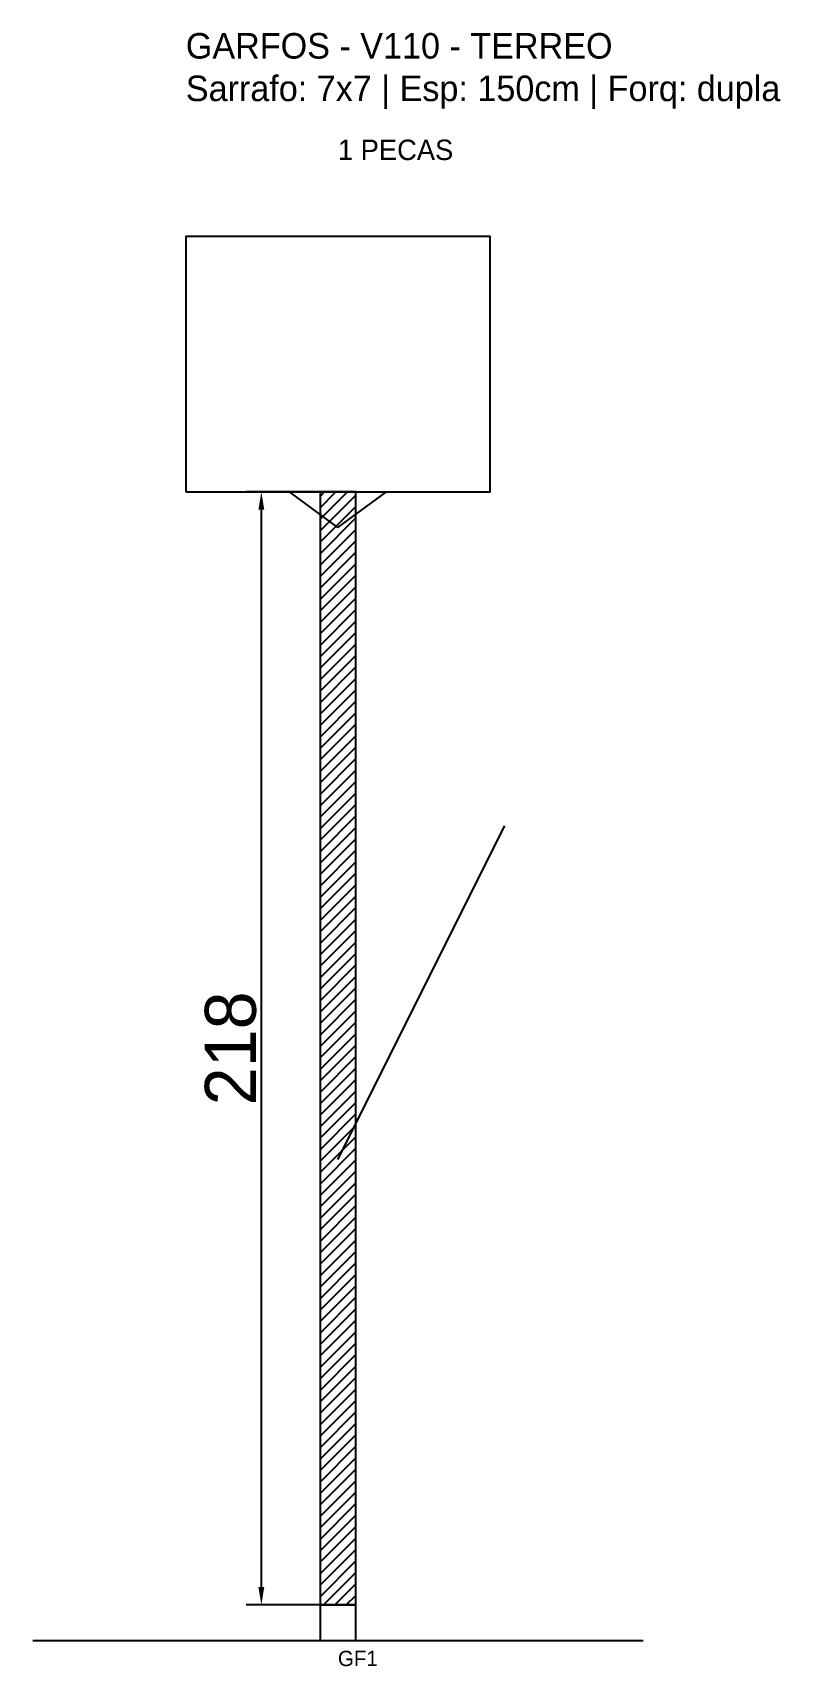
# Model space of a CAD drawing. Header units: metres. Extents: x -30 to 116, y -12 to 308.
import ezdxf

# ---------------------------------------------------------------- set-up
doc = ezdxf.new("R2010")
doc.units = ezdxf.units.M
for name, color, linetype in [('BARRA_ANCORAGEM', 1, 'Continuous'), ('COTA', 241, 'Continuous'), ('GARFOS OK', 3, 'Continuous'), ('NOME DA VIGA', 6, 'Continuous'), ('SARR_7x7', 40, 'Continuous'), ('VIGAS', 3, 'Continuous')]:
    doc.layers.add(name, color=color, linetype=linetype)
doc.dimstyles.new('EZ DXF', dxfattribs={"dimtxt": 10, "dimasz": 3.5, "dimexe": 3, "dimexo": 1.5, "dimgap": 1, "dimtad": 1, "dimdec": 1, "dimdsep": 46, "dimcen": 2.5, "dimazin": 3, "dimtfac": 1, "dimtmove": 0, "dimatfit": 3})

msp = doc.modelspace()

# ---------------------------------------------------------------- hatches: boundary and pattern name
at = {"layer": 'COTA'}
h = msp.add_hatch(dxfattribs=at)
h.set_pattern_fill('ANSI31', scale=0.5)
h.paths.add_polyline_path([(26.294023, 0), (33.294023, 0), (33.294023, 218), (26.294023, 218)])

# ---------------------------------------------------------------- linework, layer by layer
at = {"layer": 'BARRA_ANCORAGEM'}
msp.add_line((29.794023, 87.2), (62.494023, 152.6), dxfattribs=at)
at = {"layer": 'GARFOS OK'}
for p, q in [((29.794023, 211), (20.294023, 218)), ((20.294023, 218), (39.294023, 218)), ((29.794023, 211), (39.294023, 218))]:
    msp.add_line(p, q, dxfattribs=at)
at = {"layer": 'GARFOS OK', "linetype": 'CONTINUOUS'}
msp.add_line((-30, -7), (89.588046, -7), dxfattribs=at)
at = {"layer": 'GARFOS OK'}
msp.add_lwpolyline([(26.294023, 0), (33.294023, 0), (33.294023, 218), (26.294023, 218), (26.294023, 0)], dxfattribs=at)
at = {"layer": 'SARR_7x7'}
msp.add_lwpolyline([(26.294023, -7), (33.294023, -7), (33.294023, 0), (26.294023, 0), (26.294023, -7)], dxfattribs=at)
at = {"layer": 'VIGAS'}
msp.add_lwpolyline([(0, 218), (59.588046, 218), (59.588046, 268), (0, 268), (0, 218)], dxfattribs=at)

# ---------------------------------------------------------------- texts
at = {"layer": 'NOME DA VIGA'}
for s, height, p in [('1 PECAS', 4, (29.794023, 283)), ('GF1', 3, (29.794023, -12))]:
    msp.add_text(s, height=height, dxfattribs=at).set_placement(p)
at = {"layer": 'NOME DA VIGA', "insert": (0, 293), "char_height": 5, "attachment_point": 7}
msp.add_mtext('GARFOS - V110 - TERREO\\PSarrafo: 7x7 | Esp: 150cm | Forq: dupla', dxfattribs=at)

# ---------------------------------------------------------------- dimensions: what is measured, and where the dimension line sits
at = {"layer": 'COTA'}
msp.add_linear_dim(base=(14.794023, 0), p1=(29.794023, 0), p2=(29.794023, 218), angle=90, dimstyle='EZ DXF', dxfattribs=at).render()

doc.saveas('drawing.dxf')
